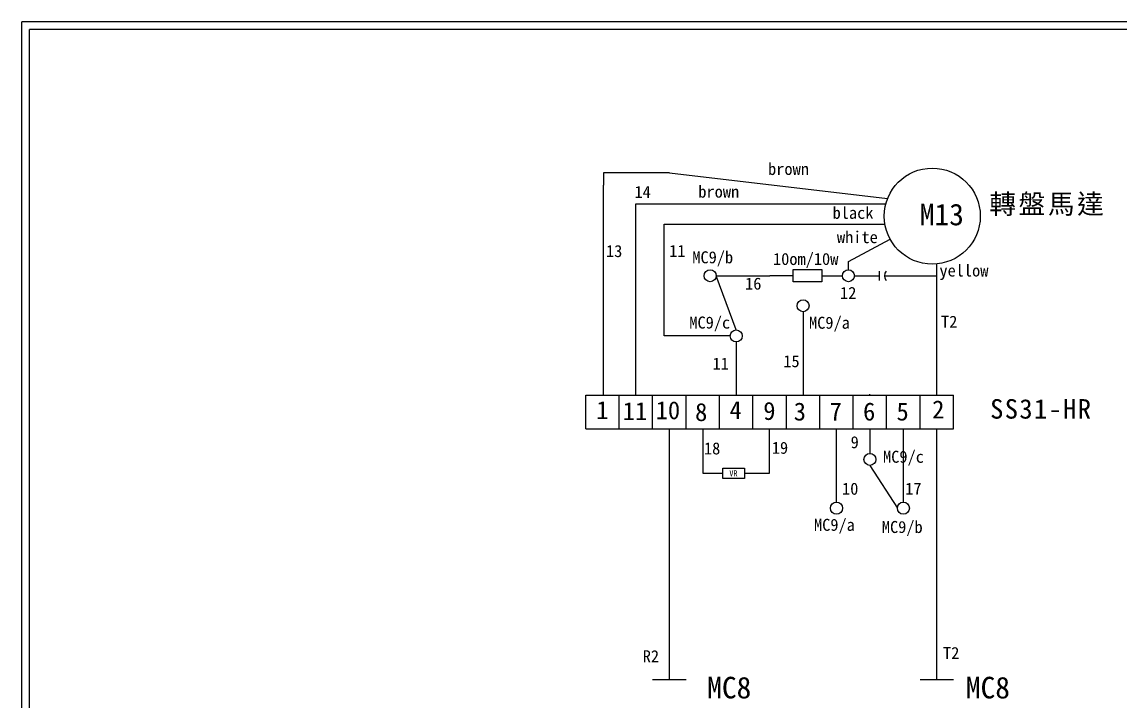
# Model space of a CAD drawing. Extents: x 10 to 297, y 3 to 207.
# Drawn here: x 10 to 192.9, y 93.8 to 207 of the extents above; entities that cross this region are included whole.
import ezdxf

# ---------------------------------------------------------------- set-up
doc = ezdxf.new("R2010")
doc.units = 0
doc.layers.get('0').update_dxf_attribs({"linetype": 'CONTINUOUS'})
doc.layers.add('圖框層', color=7, linetype='CONTINUOUS')
doc.layers.add('標尺寸層', color=3, linetype='CONTINUOUS')
doc.styles.add('STSL', font='kaiu.ttf')
doc.styles.add('標楷體', font='kaiu.ttf')

msp = doc.modelspace()

# ---------------------------------------------------------------- linework, layer by layer
msp.add_circle((161.64, 174.62), 8)
at = {"layer": '圖框層', "color": 7}
for p, q in [((297, 206.97), (10, 206.97)), ((10, 3), (10, 206.97)), ((295.75, 205.72), (11.25, 205.72)), ((11.25, 4.25), (11.25, 205.72))]:
    msp.add_line(p, q, dxfattribs=at)
at = {"layer": '標尺寸層', "color": 7}
for p, q in [((117.85, 181.84), (106.87, 181.84)), ((106.87, 181.84), (106.87, 179.79)), ((117.85, 181.84), (154.2, 177.54)), ((106.87, 144.77), (106.87, 179.79)), ((112.28, 144.77), (112.28, 176.66)), ((112.28, 176.66), (153.91, 176.66)), ((116.97, 173.27), (153.76, 173.27)), ((116.97, 154.65), (116.97, 173.27)), ((130.54, 173.27), (153.76, 173.27)), ((147.67, 167.04), (154.61, 170.8)), ((147.67, 165.69), (147.67, 167.04)), ((162.39, 144.77), (162.39, 166.65)), ((128.98, 155.65), (125.64, 164.69)), ((125.64, 164.69), (134.58, 164.69)), ((138.48, 164.69), (134.58, 164.69)), ((143.25, 164.69), (144.62, 164.69)), ((144.62, 164.69), (146.67, 164.69)), ((148.67, 164.69), (152.8, 164.69)), ((151.61, 164.69), (152.8, 164.69)), ((152.8, 165.47), (152.8, 163.91)), ((153.7, 164.69), (156.82, 164.69)), ((156.82, 164.69), (162.39, 164.69)), ((140.12, 158.69), (140.12, 144.77)), ((127.98, 154.65), (116.97, 154.65)), ((128.98, 153.65), (128.98, 144.77)), ((103.93, 139.21), (103.93, 144.77)), ((103.93, 144.77), (109.5, 144.77)), ((109.5, 139.21), (109.5, 144.77)), ((109.5, 144.77), (115.06, 144.77)), ((109.5, 139.21), (109.5, 144.77)), ((109.5, 139.21), (109.5, 144.77)), ((109.5, 139.21), (109.5, 144.77)), ((115.06, 139.21), (115.06, 144.77)), ((115.06, 144.77), (120.63, 144.77)), ((115.06, 139.21), (115.06, 144.77)), ((115.06, 139.21), (115.06, 144.77)), ((120.63, 139.21), (120.63, 144.77)), ((120.63, 139.21), (120.63, 144.77)), ((120.63, 144.77), (126.2, 144.77)), ((126.2, 139.21), (126.2, 144.77)), ((126.2, 139.21), (126.2, 144.77)), ((126.2, 144.77), (131.77, 144.77)), ((131.77, 139.21), (131.77, 144.77)), ((131.77, 139.21), (131.77, 144.77)), ((131.77, 144.77), (137.34, 144.77)), ((137.34, 139.21), (137.34, 144.77)), ((137.34, 139.21), (137.34, 144.77)), ((137.34, 144.77), (142.9, 144.77)), ((142.9, 139.21), (142.9, 144.77)), ((142.9, 139.21), (142.9, 144.77)), ((142.9, 144.77), (148.47, 144.77)), ((148.47, 139.21), (148.47, 144.77)), ((148.47, 139.21), (148.47, 144.77)), ((148.47, 144.77), (154.04, 144.77)), ((151.26, 144.77), (151.26, 144.97)), ((154.04, 139.21), (154.04, 144.77)), ((154.04, 139.21), (154.04, 144.77)), ((154.04, 144.77), (159.61, 144.77)), ((159.61, 139.21), (159.61, 144.77)), ((159.61, 139.21), (159.61, 144.77)), ((159.61, 139.21), (159.61, 144.77)), ((159.61, 144.77), (165.17, 144.77)), ((165.17, 139.21), (165.17, 144.77)), ((103.93, 139.21), (109.5, 139.21)), ((109.5, 139.21), (115.06, 139.21)), ((115.06, 139.21), (120.63, 139.21)), ((117.85, 97.43), (117.85, 139.21)), ((120.63, 139.21), (126.2, 139.21)), ((123.42, 139.21), (123.42, 131.8)), ((126.2, 139.21), (131.77, 139.21)), ((131.77, 139.21), (137.34, 139.21)), ((134.55, 131.8), (134.55, 139.21)), ((137.34, 139.21), (142.9, 139.21)), ((142.9, 139.21), (148.47, 139.21)), ((145.69, 126.97), (145.69, 139.21)), ((148.47, 139.21), (154.04, 139.21)), ((151.26, 139.21), (151.26, 135.09)), ((154.04, 139.21), (159.61, 139.21)), ((156.82, 126.97), (156.82, 139.21)), ((159.61, 139.21), (165.17, 139.21)), ((162.39, 97.43), (162.39, 139.21)), ((123.42, 131.8), (126.74, 131.8)), ((130.37, 131.8), (134.55, 131.8)), ((151.26, 133.09), (155.82, 125.97)), ((115.06, 97.43), (120.63, 97.43)), ((159.61, 97.43), (165.17, 97.43))]:
    msp.add_line(p, q, dxfattribs=at)
for points in [[(143.25, 165.72), (143.25, 163.67), (138.48, 163.67), (138.48, 165.72)], [(126.74, 132.63), (130.37, 132.63), (130.37, 130.89), (126.74, 130.89)]]:
    msp.add_lwpolyline(points, close=True, dxfattribs=at)
for centre in [(124.64, 164.69), (147.67, 164.69), (140.12, 159.69), (128.98, 154.65), (151.26, 134.09), (145.69, 125.97), (156.82, 125.97)]:
    msp.add_circle(centre, 1, dxfattribs=at)
msp.add_arc((154.88, 164.69), 1.19, 138.7324, 221.2676, dxfattribs=at)

# ---------------------------------------------------------------- texts
at = {"color": 0, "char_height": 3.25, "attachment_point": 2, "style": '標楷體'}
for s, insert, width in [('{\\T1.1;轉盤馬達}', (180.9, 178.27), 22.72), ('{\\T1.1;SS31-HR}', (179.79, 144.13), 20.5057)]:
    msp.add_mtext(s, dxfattribs=dict(at, insert=insert, width=width))
at = {"layer": '圖框層', "color": 4, "style": 'STSL'}
for s, height, p in [('brown', 2, (134.29, 181.48)), ('14', 2, (112.03, 177.64)), ('brown', 2, (122.67, 177.7)), ('black', 2, (145.04, 174.17)), ('M13', 3.6, (159.56, 173.09)), ('white', 2, (145.76, 170.12)), ('13', 2, (107.29, 167.8)), ('11', 2, (117.82, 167.83)), ('MC9/b', 2, (121.67, 166.76)), ('10om/10w', 2, (135.11, 166.48)), ('yellow', 2, (162.83, 164.56)), ('16', 2, (130.46, 162.38)), ('12', 2, (146.28, 160.83)), ('MC9/c', 2, (121.17, 155.89)), ('MC9/a', 2, (141.11, 155.86)), ('T2', 2, (163.1, 156.03)), ('11', 2, (125.04, 149.05)), ('15', 2, (136.82, 149.45)), ('1', 3, (105.66, 140.8)), ('11', 3, (110.07, 140.64)), ('10', 3, (115.56, 140.78)), ('8', 3, (122.13, 140.48)), ('4', 3, (127.86, 140.82)), ('9', 3, (133.49, 140.67)), ('3', 3, (138.56, 140.57)), ('7', 3, (144.54, 140.57)), ('6', 3, (150.11, 140.57)), ('5', 3, (155.68, 140.57)), ('2', 3, (161.62, 140.92)), ('9', 2, (148.04, 135.95)), ('18', 2, (123.61, 134.92)), ('19', 2, (134.91, 135.02)), ('MC9/c', 2, (153.44, 133.53)), ('VR', 1, (127.84, 131.28)), ('10', 2, (146.61, 128.21)), ('17', 2, (157.13, 128.21)), ('MC9/a', 2, (141.94, 122.19)), ('MC9/b', 2, (153.24, 121.83)), ('T2', 2, (163.43, 100.84)), ('R2', 2, (113.41, 100.3)), ('MC8', 3.6, (124.15, 94.27)), ('MC8', 3.6, (167.24, 94.27))]:
    msp.add_text(s, height=height, dxfattribs=at).set_placement(p)

doc.saveas('drawing.dxf')
